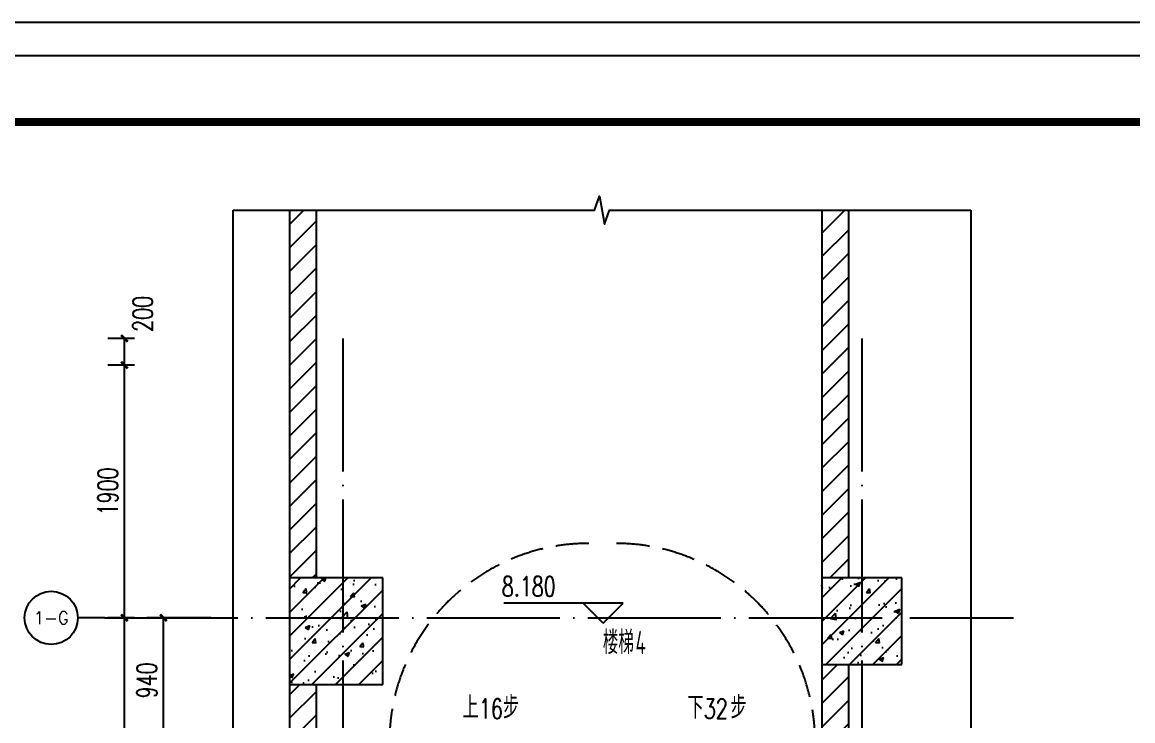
# Model space of a CAD drawing. Header units: millimetres. Extents: x -1048436 to -185795, y -983427 to 400387.
# Drawn here: x -477536 to -469192, y -663901 to -658650 of the extents above; entities that cross this region are included whole.
import ezdxf
from ezdxf.enums import TextEntityAlignment as Align

# ---------------------------------------------------------------- set-up
doc = ezdxf.new("R2010")
doc.units = ezdxf.units.MM
doc.header["$LTSCALE"] = 500
doc.linetypes.add('DASH', pattern=[0.35, 0.25, -0.1])
doc.linetypes.add('DOTE', pattern=[2.42, 2, -0.2, 0.02, -0.2])
for name, color, linetype in [('C-SHET-TTLB', 11, 'Continuous'), ('COLUMN', 254, 'Continuous'), ('PUB_DIM', 3, 'Continuous'), ('PUB_HATCH', 8, 'Continuous'), ('PUB_TEXT', 7, 'Continuous'), ('建-填充', 9, 'Continuous'), ('建-墙', 254, 'Continuous'), ('建-文字', 4, 'Continuous'), ('建-符号', 13, 'Continuous'), ('建-轴线', 16, 'DOTE')]:
    doc.layers.add(name, color=color, linetype=linetype)
doc.styles.add('_TCH_AXIS', font='COMPLEX', dxfattribs={"bigfont": 'GBCBIG'})
doc.styles.add('_TCH_DIM', font='SIMPLEX', dxfattribs={"bigfont": 'GBCBIG'})
doc.styles.add('_TCH_DIM_T3', font='SIMPLEX', dxfattribs={"width": 0.705882, "bigfont": 'GBCBIG'})
doc.styles.add('ECADI', font='hzs.shx', dxfattribs={"width": 0.7, "bigfont": 'hztxt.shx'})
doc.styles.add('XD2008', font='xd-hzs.shx', dxfattribs={"width": 0.7, "bigfont": 'xd-hztxt.shx'})
doc.dimstyles.new('_TCH_ARCH&&50', dxfattribs={"dimtxt": 148.75, "dimasz": 50, "dimexe": 125, "dimexo": 150, "dimgap": 50, "dimtad": 1, "dimdec": 0, "dimzin": 0, "dimdsep": 46, "dimtxsty": '_TCH_DIM_T3', "dimblk": 'ARCHTICK', "dimcen": 0.09, "dimclrt": 7, "dimazin": 2, "dimtfac": 1, "dimtdec": 0, "dimtix": 1, "dimtmove": 2, "dimatfit": 3, "dimldrblk": 'ARCHTICK', "dimfxl": 1, "dimtolj": 1, "dimtzin": 0, "dimarcsym": 0})
pattern_1 = [(45, (0, 89.76), (-88.388383, 88.388383), [])]
pattern_2 = [(45, (0, 0), (-88.388348, 88.388348), []), (50, (0, 0), (358.63009, -31.37607), [37.5, -412.5]), (355, (0, 0), (-69.37567, 376.09607), [30, -330]), (100.4514, (29.9, -2.6), (289.25469, 344.71977), [31.8701, -350.57106]), (46.1842, (0, 100), (533.62052, -82.7595), [56.25, -618.75]), (96.6356, (44.47, 93.1), (467.33135, 487.05894), [47.80514, -525.8565]), (351.1842, (0, 100), (467.33097, 487.0593), [45, -495]), (21, (50, 75), (298.45353, -201.30945), [37.5, -412.5]), (326, (50, 75), (121.65767, 362.57502), [30, -330]), (71.4514, (74.87, 58.22), (420.11131, 161.26525), [31.8701, -350.57106]), (37.5, (0, 0), (6.079928, 166.446927), [0, -326, 0, -335, 0, -331.25]), (7.5, (0, 0), (131.53477, 197.205856), [0, -191, 0, -318.5, 0, -126.25]), (327.5, (-111.5, 0), (266.911218, -11.277436), [0, -125, 0, -390, 0, -517.5]), (317.5, (-161.5, 0), (291.593085, 50.05249), [0, -162.5, 0, -259, 0, -367.5])]

# ---------------------------------------------------------------- blocks, each defined once
blk = doc.blocks.new('集团图框A1')
at = {"layer": 'C-SHET-TTLB'}
for points in [[(1095.85, -95.53), (1095.85, -699.53), (244.85, -699.53), (244.85, -95.53)], [(1090.85, -100.53), (1090.85, -694.53), (249.85, -694.53), (249.85, -100.53)]]:
    blk.add_lwpolyline(points, close=True, dxfattribs=at)
at = {"layer": 'C-SHET-TTLB', "const_width": 1.2}
blk.add_lwpolyline([(268.25, -110.53), (1080.85, -110.53), (1080.85, -684.53), (268.25, -684.53)], close=True, dxfattribs=at)
at = {"color": 2, "style": 'ECADI', "width": 0.7}
for tag, p in [('序号1', (1009.72, -381.88)), ('记要1', (1037.92, -381.9)), ('日期1', (1073.26, -381.71)), ('序号2', (1009.72, -387.77)), ('记要2', (1037.92, -387.79)), ('日期2', (1073.26, -387.6)), ('序号3', (1009.72, -393.63)), ('记要3', (1037.92, -393.65)), ('日期3', (1073.26, -393.46)), ('序号4', (1009.72, -399.51)), ('记要4', (1037.92, -399.53)), ('日期4', (1073.26, -399.35)), ('合作设计单位', (1042.53, -542.75)), ('审定人', (1041.84, -561.74)), ('审核人', (1041.84, -571.23)), ('设计总负责人', (1041.84, -580.99)), ('专业负责人', (1041.84, -591.72)), ('校对人', (1041.84, -601.96)), ('设计人', (1041.84, -611.83)), ('建设单位上', (1044.38, -619.93)), ('建设单位中', (1044.38, -623.89)), ('建设单位下', (1044.38, -627.74)), ('项目名称上', (1044.35, -632.3)), ('项目名称中', (1044.35, -636.38)), ('项目名称下', (1044.35, -640.33)), ('子项', (1043.59, -646.93)), ('图名上', (1044.47, -653.59)), ('图名中', (1044.47, -657.5)), ('图名下', (1044.47, -661.62)), ('工程编号', (1027.1, -667.58)), ('阶段', (1063.92, -667.61)), ('比例', (1025.96, -674.19)), ('专业', (1063.72, -673.97)), ('日期', (1026.1, -680.73)), ('图别、图号', (1066.05, -680.84))]:
    blk.add_attdef(tag, text='', height=3.5, dxfattribs=at).set_placement(p, align=Align.MIDDLE)
blk = doc.blocks.new('A1')
blk.add_blockref('集团图框A1', (-609654.51, -640037.88))
blk = doc.blocks.new('_ArchTick')
at = {"color": 0, "linetype": 'ByBlock', "const_width": 0.4}
blk.add_lwpolyline([(-0.5, -0.5), (0.5, 0.5)], dxfattribs=at)
blk = doc.blocks.new('*D2448')
at = {"layer": 'Defpoints', "color": 0, "transparency": 16777216}
for p in [(-476768, -661027.1), (-476542.1, -661027.1), (-476542.1, -661227.1)]:
    blk.add_point(p, dxfattribs=at)
at = {"layer": 'PUB_DIM', "color": 0, "lineweight": -2, "transparency": 16777216}
for p, q in [((-476692.1, -661027.1), (-476893, -661027.1)), ((-476768, -661227.1), (-476768, -661027.1)), ((-476692.1, -661227.1), (-476893, -661227.1))]:
    blk.add_line(p, q, dxfattribs=at)
at = {"layer": 'PUB_DIM', "color": 0, "lineweight": -2, "transparency": 16777216, "xscale": 50, "yscale": 50, "zscale": 50}
for p, rotation in [((-476768, -661027.1), 90), ((-476768, -661227.1), 270)]:
    blk.add_blockref('_ArchTick', p, dxfattribs=dict(at, rotation=rotation))
at = {"layer": 'PUB_DIM', "color": 7, "transparency": 16777216, "insert": (-476630.5, -660842.1), "char_height": 148.75, "attachment_point": 5, "rotation": 90, "style": '_TCH_DIM_T3'}
blk.add_mtext('\\A1;200', dxfattribs=at)
blk = doc.blocks.new('*D2449')
at = {"layer": 'Defpoints', "color": 0, "transparency": 16777216}
for p in [(-476768, -661227.1), (-476542.1, -661227.1), (-476542.1, -663127.2)]:
    blk.add_point(p, dxfattribs=at)
at = {"layer": 'PUB_DIM', "color": 0, "lineweight": -2, "transparency": 16777216}
for p, q in [((-476692.1, -661227.1), (-476893, -661227.1)), ((-476768, -663127.2), (-476768, -661227.1)), ((-476692.1, -663127.2), (-476893, -663127.2))]:
    blk.add_line(p, q, dxfattribs=at)
at = {"layer": 'PUB_DIM', "color": 0, "lineweight": -2, "transparency": 16777216, "xscale": 50, "yscale": 50, "zscale": 50}
for p, rotation in [((-476768, -661227.1), 90), ((-476768, -663127.2), 270)]:
    blk.add_blockref('_ArchTick', p, dxfattribs=dict(at, rotation=rotation))
at = {"layer": 'PUB_DIM', "color": 7, "transparency": 16777216, "insert": (-476892.4, -662177.1), "char_height": 148.75, "attachment_point": 5, "rotation": 90, "style": '_TCH_DIM_T3'}
blk.add_mtext('\\A1;1900', dxfattribs=at)
blk = doc.blocks.new('*D2450')
at = {"layer": 'Defpoints', "color": 0, "transparency": 16777216}
for p in [(-476768, -663127.2), (-476542.1, -663127.2), (-476542.1, -669727.2)]:
    blk.add_point(p, dxfattribs=at)
at = {"layer": 'PUB_DIM', "color": 0, "lineweight": -2, "transparency": 16777216}
for p, q in [((-476692.1, -663127.2), (-476893, -663127.2)), ((-476768, -669727.2), (-476768, -663127.2)), ((-476692.1, -669727.2), (-476893, -669727.2))]:
    blk.add_line(p, q, dxfattribs=at)
at = {"layer": 'PUB_DIM', "color": 0, "lineweight": -2, "transparency": 16777216, "xscale": 50, "yscale": 50, "zscale": 50}
for p, rotation in [((-476768, -663127.2), 90), ((-476768, -669727.2), 270)]:
    blk.add_blockref('_ArchTick', p, dxfattribs=dict(at, rotation=rotation))
at = {"layer": 'PUB_DIM', "color": 7, "transparency": 16777216, "insert": (-476892.4, -666427.2), "char_height": 148.75, "attachment_point": 5, "rotation": 90, "style": '_TCH_DIM_T3'}
blk.add_mtext('\\A1;6600', dxfattribs=at)
blk = doc.blocks.new('*D2452')
at = {"layer": 'Defpoints', "color": 0, "transparency": 16777216}
for p in [(-476475.1, -663127.2), (-475969.1, -663127.2), (-475969.1, -664067.2)]:
    blk.add_point(p, dxfattribs=at)
at = {"layer": 'PUB_DIM', "color": 0, "lineweight": -2, "transparency": 16777216}
for p, q in [((-476119.1, -663127.2), (-476600.1, -663127.2)), ((-476475.1, -664067.2), (-476475.1, -663127.2)), ((-476119.1, -664067.2), (-476600.1, -664067.2))]:
    blk.add_line(p, q, dxfattribs=at)
at = {"layer": 'PUB_DIM', "color": 0, "lineweight": -2, "transparency": 16777216, "xscale": 50, "yscale": 50, "zscale": 50}
for p, rotation in [((-476475.1, -663127.2), 90), ((-476475.1, -664067.2), 270)]:
    blk.add_blockref('_ArchTick', p, dxfattribs=dict(at, rotation=rotation))
at = {"layer": 'PUB_DIM', "color": 7, "transparency": 16777216, "insert": (-476599.5, -663597.2), "char_height": 148.75, "attachment_point": 5, "rotation": 90, "style": '_TCH_DIM_T3'}
blk.add_mtext('\\A1;940', dxfattribs=at)

msp = doc.modelspace()

# ---------------------------------------------------------------- hatches: boundary and pattern name
at = {"layer": 'PUB_HATCH'}
h = msp.add_hatch(dxfattribs=at)
h.set_pattern_fill('钢筋混凝土', color=256, scale=50, style=0)
h.set_pattern_definition(pattern_2)
h.paths.add_polyline_path([(-475527.7, -663627.2), (-474827.7, -663627.2), (-474827.7, -662827.2), (-475527.7, -662827.2)])
h = msp.add_hatch(dxfattribs=at)
h.set_pattern_fill('钢筋混凝土', color=256, scale=50, style=0)
h.set_pattern_definition(pattern_2)
h.paths.add_polyline_path([(-471527.7, -662827.2), (-471527.7, -663477.2), (-470927.7, -663477.2), (-470927.7, -662827.2)])
at = {"layer": '建-填充'}
h = msp.add_hatch(dxfattribs=at)
h.set_pattern_fill('普通砖', color=256, scale=50, style=0)
h.set_pattern_definition(pattern_1)
h.paths.add_polyline_path([(-475527.7, -660062.6), (-475527.7, -662827.2), (-475327.7, -662827.2), (-475327.7, -660062.6)])
h = msp.add_hatch(dxfattribs=at)
h.set_pattern_fill('普通砖', color=256, scale=50, style=0)
h.set_pattern_definition(pattern_1)
h.paths.add_polyline_path([(-471527.7, -662827.2), (-471327.7, -662827.2), (-471327.7, -660062.6), (-471527.7, -660062.6)])
h = msp.add_hatch(dxfattribs=at)
h.set_pattern_fill('普通砖', color=256, scale=50, style=0)
h.set_pattern_definition(pattern_1)
h.paths.add_polyline_path([(-471527.7, -669377.1), (-471327.7, -669377.1), (-471327.7, -663477.2), (-471527.7, -663477.2)])
h = msp.add_hatch(dxfattribs=at)
h.set_pattern_fill('普通砖', color=256, scale=50, style=0)
h.set_pattern_definition(pattern_1)
h.paths.add_polyline_path([(-475527.7, -669227.2), (-475327.7, -669227.2), (-475327.7, -663627.2), (-475527.7, -663627.2)])

# ---------------------------------------------------------------- linework, layer by layer
at = {"layer": 'COLUMN'}
for p, q in [((-474827.7, -662827.2), (-475527.7, -662827.2)), ((-475527.7, -662827.2), (-475527.7, -663627.2)), ((-474827.7, -663627.2), (-474827.7, -662827.2)), ((-471527.7, -662827.2), (-471527.7, -663477.2)), ((-470927.7, -662827.2), (-471527.7, -662827.2)), ((-470927.7, -663477.2), (-470927.7, -662827.2)), ((-471527.7, -663477.2), (-470927.7, -663477.2)), ((-475527.7, -663627.2), (-474827.7, -663627.2))]:
    msp.add_line(p, q, dxfattribs=at)
at = {"layer": 'PUB_HATCH', "color": 8, "linetype": 'DASH', "ltscale": 2}
for centre, start, end in [((-473277.7, -664067.2), 90, 180), ((-473077.7, -664067.2), 0, 90)]:
    msp.add_arc(centre, 1500, start, end, dxfattribs=at)
at = {"layer": '建-墙'}
for p, q in [((-475527.7, -660062.6), (-475527.7, -662827.2)), ((-475327.7, -660062.6), (-475327.7, -662827.2)), ((-471527.7, -660062.6), (-471527.7, -662827.2)), ((-471327.7, -660062.6), (-471327.7, -662827.2)), ((-471527.7, -663477.2), (-471527.7, -669377.1)), ((-471327.7, -663477.2), (-471327.7, -669377.1)), ((-475527.7, -663627.2), (-475527.7, -669227.2)), ((-475327.7, -663627.2), (-475327.7, -669227.2))]:
    msp.add_line(p, q, dxfattribs=at)
at = {"layer": '建-符号'}
for p, q in [((-473020.6, -663017.7), (-473917.6, -663017.7)), ((-473170.6, -663167.7), (-473320.6, -663017.7)), ((-473170.6, -663167.7), (-473020.6, -663017.7)), ((-476915.8, -663127.2), (-477118, -663127.2))]:
    msp.add_line(p, q, dxfattribs=at)
for points in [[(-475950.3, -660062.6), (-473235.9, -660062.6), (-473197.7, -659957.6), (-473160.7, -660167.6), (-473123.4, -660062.6), (-470409, -660062.6)], [(-475950.3, -671259.8), (-475950.3, -665717.4), (-476055.3, -665679.2), (-475845.3, -665642.2), (-475950.3, -665604.9), (-475950.3, -660062.6)], [(-470409, -660062.6), (-470409, -665604.9), (-470304, -665643.2), (-470514, -665680.2), (-470409, -665717.4), (-470409, -671259.8)]]:
    msp.add_lwpolyline(points, dxfattribs=at)
msp.add_circle((-477318, -663127.2), 200, dxfattribs=at)
at = {"layer": '建-轴线'}
for p, q in [((-475127.7, -661027.1), (-475127.7, -672655.9)), ((-471227.7, -661027.1), (-471227.7, -672655.9)), ((-476915.8, -663127.2), (-470088.7, -663127.2)), ((-476915.8, -663127.2), (-470088.7, -663127.2))]:
    msp.add_line(p, q, dxfattribs=at)

# ---------------------------------------------------------------- block references
at = {"xscale": 50, "yscale": 50, "zscale": 50}
msp.add_blockref('A1', (29976664, 31348020.2), dxfattribs=at)

# ---------------------------------------------------------------- texts
at = {"layer": 'PUB_TEXT', "style": '_TCH_DIM'}
for s, p in [('步', (-473924.6, -663884.7)), ('步', (-472214.6, -663884.7)), ('上', (-474227.5, -663884.7)), ('下', (-472537.5, -663884.7))]:
    msp.add_text(s, height=168.8, dxfattribs=at).set_placement(p)
at = {"layer": 'PUB_TEXT', "style": '_TCH_DIM', "width": 0.705882}
for s, p in [('16', (-474104.6, -663884.7)), ('32', (-472414.6, -663884.7))]:
    msp.add_text(s, height=148.75, dxfattribs=at).set_placement(p)
at = {"layer": '建-文字'}
for s, height, style, width, p in [('8.180', 148.75, '_TCH_DIM', 0.705882, (-473932.6, -662965.2)), ('楼梯', 175, 'XD2008', 0.7, (-473173.3, -663399.9)), ('4', 175, 'XD2008', 0.7, (-472928.3, -663399.9))]:
    msp.add_text(s, height=height, dxfattribs=dict(at, style=style, width=width)).set_placement(p)
at = {"layer": '建-文字', "style": '_TCH_AXIS'}
msp.add_text('1-G', height=93.89, dxfattribs=at).set_placement((-477449.9, -663174.1), (-477186.1, -663174.1), align=Align.FIT)

# ---------------------------------------------------------------- dimensions: what is measured, and where the dimension line sits
at = {"layer": 'PUB_DIM'}
dim = msp.add_linear_dim(base=(-476768, -661027.1), p1=(-476542.1, -661227.1), p2=(-476542.1, -661027.1), angle=90, dimstyle='_TCH_ARCH&&50', dxfattribs=at)
dim.commit()
dim.dimension.update_dxf_attribs({"geometry": '*D2448', "text_midpoint": (-476630.5, -660842.1), "dimtype": 129})
for p1, p2, distance, picture, middle in [((-476542.1, -663127.2), (-476542.1, -661227.1), 226, '*D2449', (-476892.4, -662177.1)), ((-476542.1, -669727.2), (-476542.1, -663127.2), 226, '*D2450', (-476892.4, -666427.2)), ((-475969.1, -664067.2), (-475969.1, -663127.2), 506, '*D2452', (-476599.5, -663597.2))]:
    dim = msp.add_aligned_dim(p1=p1, p2=p2, distance=distance, dimstyle='_TCH_ARCH&&50', dxfattribs=at)
    dim.commit()
    dim.dimension.update_dxf_attribs({"geometry": picture, "text_midpoint": middle})

doc.saveas('drawing.dxf')
